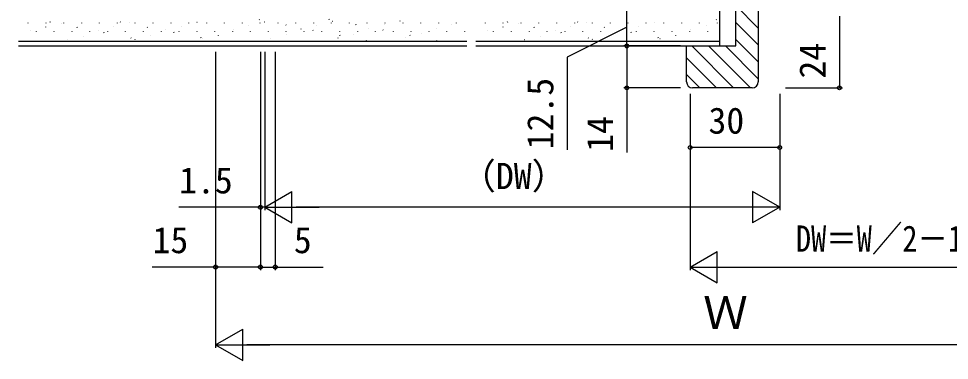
# Model space of a CAD drawing. Units: millimetres, scale not verified. Extents: x -525 to 525, y -783 to 779.
# Drawn here: x -54.3 to 257.5, y 110.6 to 225 of the extents above; entities that cross this region are included whole.
import ezdxf
from ezdxf.enums import TextEntityAlignment as Align

# ---------------------------------------------------------------- set-up
doc = ezdxf.new("R2010")
doc.units = ezdxf.units.MM
doc.header["$LTSCALE"] = 4
for name, color, linetype in [('0-8_YKK_D', 6, 'Continuous'), ('0-A_YSS_K', 3, 'Continuous'), ('0-B_YSS_KE', 3, 'Continuous')]:
    doc.layers.add(name, color=color, linetype=linetype)
doc.styles.add('ＭＳ ゴシック', font='')
doc.styles.get('ＭＳ ゴシック').set_extended_font_data('MS Gothic')

msp = doc.modelspace()

# ---------------------------------------------------------------- linework, layer by layer
at = {"layer": '0-8_YKK_D'}
for p, q in [((149.433, 215.82), (149.433, 228.32)), ((220.653, 225.82), (220.653, 201.82)), ((167.453, 215.82), (148.433, 215.82)), ((167.453, 215.82), (148.453, 215.82)), ((11.653, 213.82), (11.653, 140.818)), ((26.653, 213.82), (26.653, 140.818)), ((26.653, 213.82), (26.653, 160.818)), ((26.653, 213.82), (26.653, 140.818)), ((28.153, 213.82), (28.153, 160.818)), ((31.653, 213.82), (31.653, 140.818)), ((167.453, 201.82), (148.453, 201.82)), ((170.653, 199.818), (170.653, 180.818)), ((200.653, 199.818), (200.653, 180.818)), ((202.653, 201.82), (221.653, 201.82)), ((11.653, 198.818), (11.653, 114.818)), ((28.153, 198.818), (28.153, 160.818)), ((170.653, 198.818), (170.653, 140.818)), ((200.653, 198.818), (200.653, 160.818)), ((200.653, 181.818), (170.653, 181.818)), ((28.153, 161.818), (37.247, 167.068)), ((37.247, 156.568), (37.247, 167.068)), ((200.653, 161.818), (191.56, 167.068)), ((191.56, 167.068), (191.56, 156.568)), ((26.653, 161.818), (-0.719, 161.818)), ((28.153, 161.818), (26.653, 161.818)), ((28.153, 161.818), (30.703, 161.818)), ((28.153, 161.818), (37.247, 156.568)), ((28.153, 161.818), (46.34, 161.818)), ((190.153, 161.818), (38.653, 161.818)), ((200.653, 161.818), (182.467, 161.818)), ((200.653, 161.818), (191.56, 156.568)), ((170.653, 141.818), (179.747, 147.068)), ((179.747, 136.568), (179.747, 147.068)), ((170.653, 141.818), (179.747, 136.568)), ((170.653, 141.818), (188.84, 141.818)), ((181.153, 141.818), (332.653, 141.818)), ((11.653, 115.818), (20.747, 121.068)), ((20.747, 110.568), (20.747, 121.068)), ((11.653, 115.818), (20.747, 110.568)), ((11.653, 115.818), (29.84, 115.818)), ((349.153, 115.818), (22.153, 115.818))]:
    msp.add_line(p, q, dxfattribs=at)
for points in [[(149.433, 222.07), (129.453, 212.061), (129.453, 181.061)], [(149.453, 215.82), (149.453, 201.82), (149.453, 180.202)], [(26.653, 141.818), (11.653, 141.818), (-9.624, 141.818)], [(26.653, 141.818), (31.653, 141.818), (47.708, 141.818)]]:
    msp.add_lwpolyline(points, dxfattribs=at)
for centre in [(149.433, 215.82), (149.453, 215.82), (149.453, 201.82), (220.653, 201.82), (170.653, 181.818), (200.653, 181.818), (26.653, 161.818), (11.653, 141.818), (26.653, 141.818), (26.653, 141.818), (31.653, 141.818)]:
    msp.add_circle(centre, 0.637, dxfattribs=at)
at = {"layer": '0-A_YSS_K'}
for p, q in [((180.653, 215.82), (180.653, 247.32)), ((185.953, 229.332), (193.453, 221.832)), ((26.317, 224.537), (26.207, 224.704)), ((49.776, 224.609), (49.666, 224.775)), ((179.508, 224.537), (179.398, 224.704)), ((-51.13, 223.502), (-51.13, 223.602)), ((-45.182, 222.167), (-45.189, 222.185)), ((-45.15, 223.502), (-45.15, 223.602)), ((-43.652, 223.704), (-43.762, 223.871)), ((-39.924, 223.364), (-39.931, 223.383)), ((-39.17, 223.502), (-39.17, 223.602)), ((-34.646, 221.935), (-34.756, 222.102)), ((-33.19, 223.502), (-33.19, 223.602)), ((-27.21, 223.502), (-27.21, 223.602)), ((-22.509, 222.32), (-22.515, 222.339)), ((-21.23, 223.502), (-21.23, 223.602)), ((-20.193, 223.776), (-20.303, 223.943)), ((-17.251, 223.518), (-17.257, 223.536)), ((-15.25, 223.502), (-15.25, 223.602)), ((-11.187, 222.007), (-11.297, 222.174)), ((-9.27, 223.502), (-9.27, 223.602)), ((-3.29, 223.502), (-3.29, 223.602)), ((0.165, 222.473), (0.158, 222.492)), ((2.69, 223.502), (2.69, 223.602)), ((5.423, 223.671), (5.416, 223.69)), ((8.67, 223.502), (8.67, 223.602)), ((14.65, 223.502), (14.65, 223.602)), ((20.63, 223.502), (20.63, 223.602)), ((22.838, 222.626), (22.831, 222.645)), ((26.61, 223.502), (26.61, 223.602)), ((28.096, 223.824), (28.089, 223.843)), ((32.59, 223.502), (32.59, 223.602)), ((35.323, 222.768), (35.213, 222.935)), ((38.57, 223.502), (38.57, 223.602)), ((40.287, 221.488), (40.28, 221.507)), ((44.55, 223.502), (44.55, 223.602)), ((45.511, 222.78), (45.505, 222.799)), ((50.53, 223.502), (50.53, 223.602)), ((50.769, 223.978), (50.763, 223.996)), ((56.51, 223.502), (56.51, 223.602)), ((58.783, 222.84), (58.672, 223.007)), ((62.49, 223.502), (62.49, 223.602)), ((62.96, 221.641), (62.954, 221.66)), ((68.185, 222.933), (68.178, 222.952)), ((68.47, 223.502), (68.47, 223.602)), ((73.443, 224.131), (73.436, 224.15)), ((74.45, 223.502), (74.45, 223.602)), ((80.43, 223.502), (80.43, 223.602)), ((85.634, 221.794), (85.627, 221.813)), ((86.41, 223.502), (86.41, 223.602)), ((90.858, 223.086), (90.851, 223.105)), ((92.39, 223.502), (92.39, 223.602)), ((102.062, 223.502), (102.062, 223.602)), ((108.009, 222.167), (108.003, 222.185)), ((108.042, 223.502), (108.042, 223.602)), ((109.539, 223.704), (109.429, 223.871)), ((113.267, 223.364), (113.26, 223.383)), ((114.022, 223.502), (114.022, 223.602)), ((118.545, 221.935), (118.435, 222.102)), ((120.002, 223.502), (120.002, 223.602)), ((125.982, 223.502), (125.982, 223.602)), ((130.683, 222.32), (130.676, 222.339)), ((131.962, 223.502), (131.962, 223.602)), ((132.998, 223.776), (132.888, 223.943)), ((135.94, 223.518), (135.934, 223.536)), ((137.942, 223.502), (137.942, 223.602)), ((142.005, 222.007), (141.894, 222.174)), ((143.922, 223.502), (143.922, 223.602)), ((149.902, 223.502), (149.902, 223.602)), ((153.356, 222.473), (153.349, 222.492)), ((155.882, 223.502), (155.882, 223.602)), ((158.614, 223.671), (158.607, 223.69)), ((161.862, 223.502), (161.862, 223.602)), ((167.842, 223.502), (167.842, 223.602)), ((173.822, 223.502), (173.822, 223.602)), ((176.029, 222.626), (176.023, 222.645)), ((179.802, 223.502), (179.802, 223.602)), ((185.953, 223.675), (193.453, 216.175)), ((-50.406, 220.875), (-50.413, 220.893)), ((-48.38, 220.652), (-48.38, 220.752)), ((-42.4, 220.652), (-42.4, 220.752)), ((-36.42, 220.652), (-36.42, 220.752)), ((-32.724, 219.076), (-32.73, 219.095)), ((-30.44, 220.652), (-30.44, 220.752)), ((-27.733, 221.028), (-27.74, 221.047)), ((-25.639, 220.166), (-25.75, 220.333)), ((-24.46, 220.652), (-24.46, 220.752)), ((-18.48, 220.652), (-18.48, 220.752)), ((-16.633, 218.397), (-16.743, 218.564)), ((-12.5, 220.652), (-12.5, 220.752)), ((-10.05, 219.229), (-10.057, 219.248)), ((-6.52, 220.652), (-6.52, 220.752)), ((-5.06, 221.181), (-5.066, 221.2)), ((-2.18, 220.238), (-2.291, 220.405)), ((-0.54, 220.652), (-0.54, 220.752)), ((5.44, 220.652), (5.44, 220.752)), ((6.826, 218.469), (6.716, 218.636)), ((11.42, 220.652), (11.42, 220.752)), ((12.623, 219.383), (12.616, 219.401)), ((17.4, 220.652), (17.4, 220.752)), ((17.614, 221.334), (17.607, 221.353)), ((23.38, 220.652), (23.38, 220.752)), ((29.36, 220.652), (29.36, 220.752)), ((30.039, 218.338), (30.032, 218.357)), ((35.296, 219.536), (35.29, 219.555)), ((35.34, 220.652), (35.34, 220.752)), ((41.32, 220.652), (41.32, 220.752)), ((44.33, 220.999), (44.219, 221.166)), ((47.3, 220.652), (47.3, 220.752)), ((52.712, 218.491), (52.705, 218.51)), ((53.336, 219.23), (53.226, 219.397)), ((53.28, 220.652), (53.28, 220.752)), ((57.97, 219.689), (57.963, 219.708)), ((59.26, 220.652), (59.26, 220.752)), ((65.24, 220.652), (65.24, 220.752)), ((67.789, 221.071), (67.679, 221.238)), ((71.22, 220.652), (71.22, 220.752)), ((75.385, 218.645), (75.379, 218.664)), ((76.795, 219.302), (76.685, 219.469)), ((77.2, 220.652), (77.2, 220.752)), ((80.643, 219.842), (80.636, 219.861)), ((83.18, 220.652), (83.18, 220.752)), ((89.16, 220.652), (89.16, 220.752)), ((95.14, 220.652), (95.14, 220.752)), ((102.785, 220.875), (102.778, 220.893)), ((104.812, 220.652), (104.812, 220.752)), ((110.792, 220.652), (110.792, 220.752)), ((116.772, 220.652), (116.772, 220.752)), ((120.468, 219.076), (120.461, 219.095)), ((122.752, 220.652), (122.752, 220.752)), ((125.458, 221.028), (125.452, 221.047)), ((127.552, 220.166), (127.441, 220.333)), ((128.732, 220.652), (128.732, 220.752)), ((134.712, 220.652), (134.712, 220.752)), ((136.558, 218.397), (136.448, 218.564)), ((140.692, 220.652), (140.692, 220.752)), ((143.141, 219.229), (143.134, 219.248)), ((146.672, 220.652), (146.672, 220.752)), ((148.132, 221.181), (148.125, 221.2)), ((151.011, 220.238), (150.901, 220.405)), ((152.652, 220.652), (152.652, 220.752)), ((158.632, 220.652), (158.632, 220.752)), ((160.017, 218.469), (159.907, 218.636)), ((164.612, 220.652), (164.612, 220.752)), ((165.814, 219.383), (165.808, 219.401)), ((170.592, 220.652), (170.592, 220.752)), ((170.805, 221.334), (170.798, 221.353)), ((176.572, 220.652), (176.572, 220.752)), ((95.844, 217.32), (-54.347, 217.32)), ((-54.347, 215.82), (95.844, 215.82)), ((-51.13, 217.422), (-51.13, 217.522)), ((-45.15, 217.422), (-45.15, 217.522)), ((-39.17, 217.422), (-39.17, 217.522)), ((-37.981, 217.878), (-37.988, 217.897)), ((-33.19, 217.422), (-33.19, 217.522)), ((-27.21, 217.422), (-27.21, 217.522)), ((-21.23, 217.422), (-21.23, 217.522)), ((-15.308, 218.031), (-15.315, 218.05)), ((-15.25, 217.422), (-15.25, 217.522)), ((-9.27, 217.422), (-9.27, 217.522)), ((-3.29, 217.422), (-3.29, 217.522)), ((2.69, 217.422), (2.69, 217.522)), ((7.365, 218.185), (7.359, 218.204)), ((8.67, 217.422), (8.67, 217.522)), ((14.65, 217.422), (14.65, 217.522)), ((20.63, 217.422), (20.63, 217.522)), ((26.61, 217.422), (26.61, 217.522)), ((32.59, 217.422), (32.59, 217.522)), ((38.57, 217.422), (38.57, 217.522)), ((44.55, 217.422), (44.55, 217.522)), ((50.53, 217.422), (50.53, 217.522)), ((56.51, 217.422), (56.51, 217.522)), ((62.343, 217.461), (62.232, 217.628)), ((62.49, 217.422), (62.49, 217.522)), ((68.47, 217.422), (68.47, 217.522)), ((70.161, 217.353), (70.154, 217.372)), ((74.45, 217.422), (74.45, 217.522)), ((80.43, 217.422), (80.43, 217.522)), ((85.802, 217.533), (85.691, 217.7)), ((86.41, 217.422), (86.41, 217.522)), ((92.39, 217.422), (92.39, 217.522)), ((92.834, 217.506), (92.828, 217.525)), ((180.653, 217.32), (98.844, 217.32)), ((98.844, 215.82), (180.653, 215.82)), ((102.062, 217.422), (102.062, 217.522)), ((108.042, 217.422), (108.042, 217.522)), ((114.022, 217.422), (114.022, 217.522)), ((115.21, 217.878), (115.203, 217.897)), ((120.002, 217.422), (120.002, 217.522)), ((125.982, 217.422), (125.982, 217.522)), ((131.962, 217.422), (131.962, 217.522)), ((137.883, 218.031), (137.877, 218.05)), ((137.942, 217.422), (137.942, 217.522)), ((143.922, 217.422), (143.922, 217.522)), ((149.902, 217.422), (149.902, 217.522)), ((155.882, 217.422), (155.882, 217.522)), ((160.557, 218.185), (160.55, 218.204)), ((161.862, 217.422), (161.862, 217.522)), ((167.842, 217.422), (167.842, 217.522)), ((171.183, 215.818), (185.183, 201.818)), ((173.822, 217.422), (173.822, 217.522)), ((176.84, 215.818), (190.84, 201.818)), ((179.802, 217.422), (179.802, 217.522)), ((182.497, 215.818), (193.453, 204.861)), ((185.953, 218.018), (193.453, 210.518)), ((169.453, 211.891), (179.526, 201.818)), ((169.453, 206.234), (173.869, 201.818))]:
    msp.add_line(p, q, dxfattribs=at)
at = {"layer": '0-B_YSS_KE'}
for p, q in [((193.453, 236.818), (193.453, 203.818)), ((191.453, 201.818), (171.453, 201.818))]:
    msp.add_line(p, q, dxfattribs=at)
msp.add_lwpolyline([(169.453, 203.818), (169.453, 215.818), (185.953, 215.818), (185.953, 236.818), (193.453, 236.818)], dxfattribs=at)
for centre, start, end in [((171.453, 203.818), 180.00001, 269.99999), ((191.453, 203.818), 270.00001, 359.99999)]:
    msp.add_arc(centre, 2, start, end, dxfattribs=at)

# ---------------------------------------------------------------- texts
at = {"layer": '0-8_YKK_D', "style": 'ＭＳ ゴシック'}
for s, p in [('24', (218.653, 204.923)), ('12.5', (127.453, 181.22)), ('14', (147.453, 180.361))]:
    msp.add_text(s, height=8.798, rotation=90, dxfattribs=at).set_placement(p, align=Align.BOTTOM_LEFT)
for s, height, p in [('30', 8.798, (176.79, 183.818)), ('（DW）', 8.798, (93.574, 165.25)), ('1.5', 8.798, (-0.56, 163.818)), ('15', 8.798, (-9.465, 143.818)), ('5', 8.798, (37.867, 143.818)), ('Ｗ', 11, (175, 117.818))]:
    msp.add_text(s, height=height, dxfattribs=at).set_placement(p, align=Align.BOTTOM_LEFT)
at = {"layer": '0-8_YKK_D', "style": 'ＭＳ ゴシック', "width": 0.85}
msp.add_text('DW＝W／2－1.5', height=8.798, dxfattribs=at).set_placement((206.077, 144.295), align=Align.BOTTOM_LEFT)

doc.saveas('drawing.dxf')
